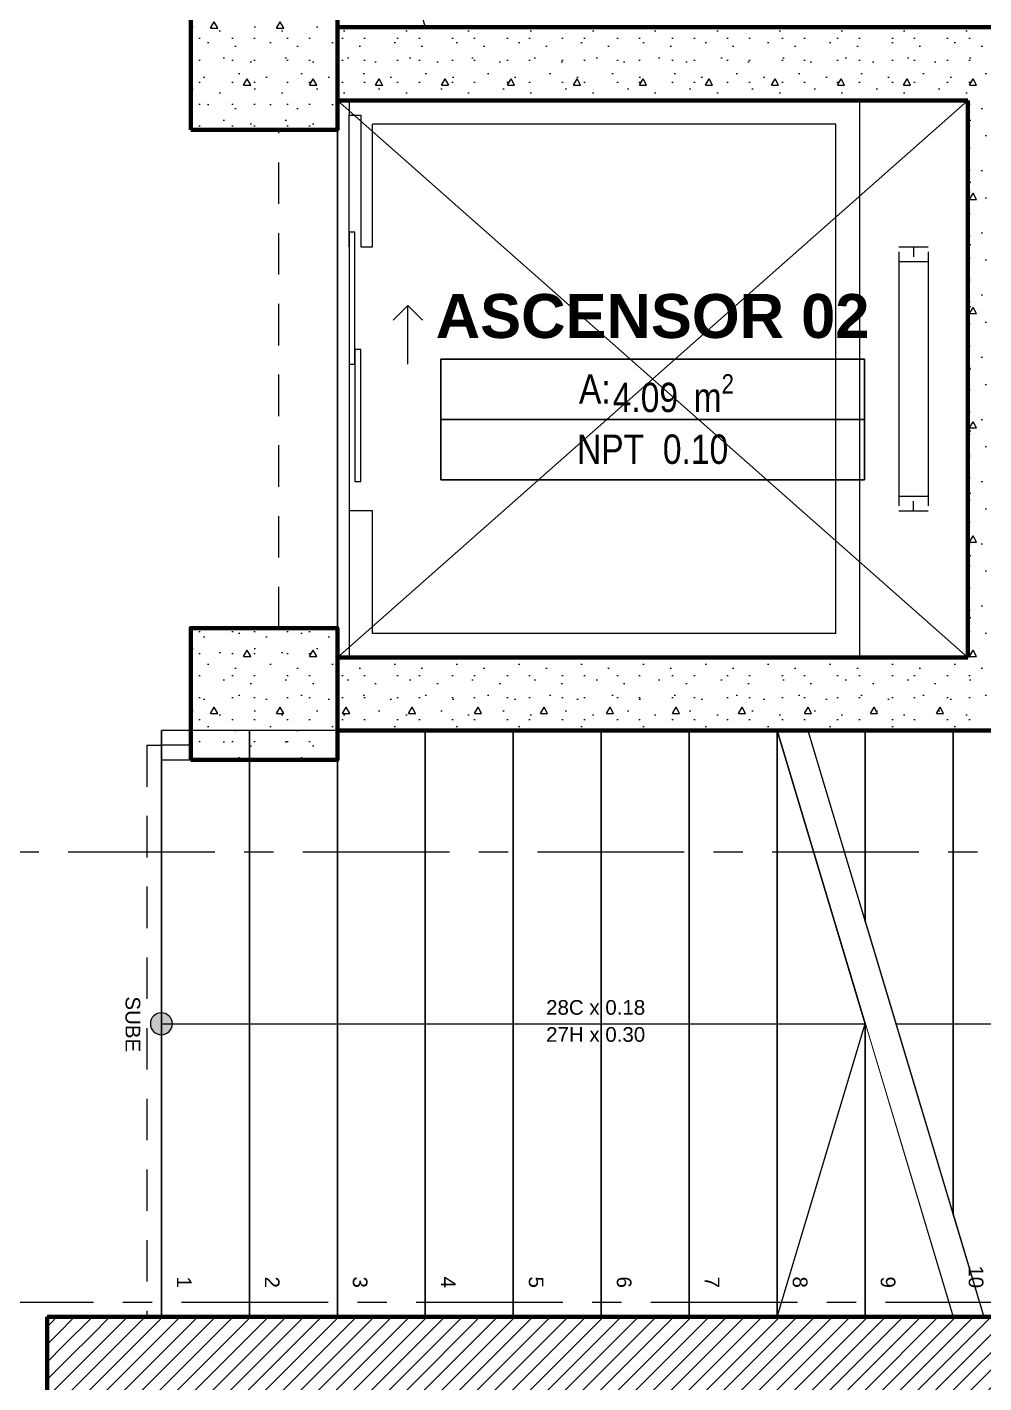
# Model space of a CAD drawing. Header units: inches. Extents: x -19 to 5698, y -728 to 92.
# Drawn here: x 45.612 to 48.874, y 20.125 to 24.75 of the extents above; entities that cross this region are included whole.
import ezdxf

# ---------------------------------------------------------------- set-up
doc = ezdxf.new("R2010")
doc.units = ezdxf.units.IN
doc.header["$MEASUREMENT"] = 0
doc.set_wipeout_variables(frame=1)
for name, pattern in [('ACAD_ISO04W100', [30, 24, -3, 0, -3]), ('Hidden Line', [0.195611, 0.141111, -0.0545]), ('Línea Oculta', [0.195611, 0.141111, -0.0545]), ('Punto & Raya', [0.65, 0.5, -0.075, 0, -0.075]), ('Rayas', [0.282222, 0.141111, -0.141111]), ('Wipeout_Contour', [1, 0, -1])]:
    doc.linetypes.add(name, pattern=pattern)
for name, color, linetype in [('02 _ ARQ _ ALB _ Ejes Generales', 251, 'Continuous'), ('02 _ ARQ _ ZON _ Espacio.3D', 7, 'Continuous'), ('08 _ STR _ EXT _ 06 Columnas', 7, 'Continuous'), ('08 _ STR _ EXT _ 07 Losa Aligerada', 7, 'Continuous'), ('08 _ STR _ EXT _ 09 Vigas', 251, 'Continuous'), ('08 _ STR _ EXT _ 10 Vereda Exterior', 7, 'Continuous'), ('08 _ STR _ EXT _ 11 Escaleras', 7, 'Continuous'), ('08 _ STR _ EXT _ 12 Ascensor', 7, 'Continuous'), ('Dibujo 2D - General', 7, 'Continuous'), ('Estructura - 04 MURO', 7, 'Continuous'), ('Interior - CIELO RASSO', 7, 'Continuous'), ('Interior - Mobiliario', 7, 'Continuous'), ('Marcador - Secciones', 7, 'Continuous')]:
    doc.layers.add(name, color=color, linetype=linetype)
doc.styles.add('Estilo_Generado_3', font='arial.ttf')
doc.styles.add('Estilo_Generado_8', font='arialbd.ttf')
doc.styles.add('Estilo_Generado_9', font='ARIALN.TTF')
pattern_1 = [(45, (0, 0), (-0.030052038, 0.030052038), [])]
pattern_2 = [(0, (0, 0), (0, 0.3897114), [0.024375, -0.200625]), (0, (0.1125, 0.19486), (0, 0.3897114), [0.024375, -0.200625]), (60, (0, 0), (-0.3375, 0.1948557), [0.024375, -0.200625]), (60, (0.225, 0), (-0.3375, 0.1948557), [0.024375, -0.200625]), (120, (0.02437, 0), (0.3375, 0.1948557), [0.024375, -0.200625]), (120, (0.24938, 0), (0.3375, 0.1948557), [0.024375, -0.200625]), (0, (0, 0.0375), (0, 0.075), [0, -0.075, 0, -0.1125]), (45, (0.0375, 0.0375), (-0.05303301, 0.05303301), [0, -0.05625, 0, -0.09375])]

msp = doc.modelspace()

# ---------------------------------------------------------------- hatches: boundary and pattern name
at = {"layer": '08 _ STR _ EXT _ 06 Columnas', "linetype": 'Continuous', "lineweight": 9}
h = msp.add_hatch(dxfattribs=at)
h.set_pattern_fill('HORMIGÓN_EN_MASA_0002', style=0, pattern_type=2)
h.set_pattern_definition(pattern_2)
h.paths.add_polyline_path([(46.17, 24.4), (46.67, 24.4), (46.67, 24.85), (46.17, 24.85)])
at = {"layer": '08 _ STR _ EXT _ 10 Vereda Exterior', "linetype": 'Continuous', "lineweight": 13}
h = msp.add_hatch(dxfattribs=at)
h.set_pattern_fill('RETÍCULA_100X100_0002', color=251, style=0, pattern_type=2)
h.set_pattern_definition([(360, (3.7574, 18.3027), (0, 2.53199), []), (90, (3.7574, 18.3027), (-3.6, 0), [])])
h.paths.add_polyline_path([(2.17, 3.6213), (4.2913, 1.5), (9.32, 1.5), (9.32, 6.5), (40.52, 6.5), (40.52, 1.5), (52.92, 1.5), (52.92, 19.0859), (51.57, 19.0859), (51.57, 7.2), (9.07, 7.2), (9.07, 7.85), (6.5201, 7.85, -0.414214), (6.2701, 8.1), (6.2701, 8.85, -0.414213), (6.5201, 9.1), (9.07, 9.1), (9.07, 12), (6.5201, 12, -0.414214), (6.2701, 12.25), (6.2701, 13, -0.414213), (6.5201, 13.25), (9.07, 13.25), (9.07, 16.15), (6.5201, 16.15, -0.414214), (6.2701, 16.4), (6.2701, 17.15, -0.414213), (6.5201, 17.4), (8.77, 17.4), (8.7706, 21.0499), (2.17, 21.0499)])
at = {"layer": '08 _ STR _ EXT _ 12 Ascensor', "linetype": 'Continuous', "lineweight": 9}
h = msp.add_hatch(dxfattribs=at)
h.set_pattern_fill('HORMIGÓN_EN_MASA_0002', color=250, style=0, pattern_type=2)
h.set_pattern_definition(pattern_2)
h.paths.add_polyline_path([(48.82, 24.75), (46.67, 24.75), (46.67, 24.5), (48.82, 24.5)])
h = msp.add_hatch(dxfattribs=at)
h.set_pattern_fill('HORMIGÓN_EN_MASA_0002', color=250, style=0, pattern_type=2)
h.set_pattern_definition(pattern_2)
h.paths.add_polyline_path([(48.82, 24.5), (49.07, 24.75), (48.82, 24.75)])
h = msp.add_hatch(dxfattribs=at)
h.set_pattern_fill('HORMIGÓN_EN_MASA_0002', color=250, style=0, pattern_type=2)
h.set_pattern_definition(pattern_2)
h.paths.add_polyline_path([(48.82, 24.5), (49.07, 24.5), (49.07, 24.75)])
h = msp.add_hatch(dxfattribs=at)
h.set_pattern_fill('HORMIGÓN_EN_MASA_0002', color=250, style=0, pattern_type=2)
h.set_pattern_definition(pattern_2)
h.paths.add_polyline_path([(48.82, 24.5), (48.82, 22.6), (49.07, 22.6), (49.07, 24.5)])

# ---------------------------------------------------------------- linework, layer by layer
at = {"layer": '02 _ ARQ _ ZON _ Espacio.3D', "color": 251, "linetype": 'Continuous', "lineweight": 13}
for p, q in [((48.4671, 23.6174), (47.023, 23.6174)), ((47.023, 23.6174), (47.023, 23.2057)), ((47.023, 23.6174), (48.4671, 23.6174)), ((47.023, 23.4116), (47.023, 23.6174)), ((48.4671, 23.2057), (48.4671, 23.6174)), ((48.4671, 23.6174), (48.4671, 23.4116)), ((48.4671, 23.4116), (47.023, 23.4116)), ((47.023, 23.4116), (48.4671, 23.4116)), ((47.023, 23.2057), (47.023, 23.4116)), ((48.4671, 23.4116), (48.4671, 23.2057)), ((47.023, 23.2057), (48.4671, 23.2057)), ((48.4671, 23.2057), (47.023, 23.2057))]:
    msp.add_line(p, q, dxfattribs=at)
at = {"layer": '02 _ ARQ _ ZON _ Espacio.3D', "color": 254, "linetype": 'Continuous', "lineweight": 0, "flags": 128}
msp.add_lwpolyline([(45.6803, 19.05), (45.6803, 20.35), (46.07, 20.35), (46.07, 22.35), (46.17, 22.35), (46.17, 22.7), (46.67, 22.7), (46.67, 24.4), (46.17, 24.4), (46.17, 24.85), (46.67, 24.85), (46.67, 24.75), (51.32, 24.75), (51.32, 26.4), (51.07, 26.4), (51.07, 27), (51.455, 27), (51.455, 29.7)], dxfattribs=at)
at = {"layer": '02 _ ARQ _ ZON _ Espacio.3D', "color": 255, "linetype": 'Continuous', "lineweight": 0, "flags": 128}
msp.add_lwpolyline([(46.67, 22.6), (48.82, 22.6), (48.82, 24.5), (46.67, 24.5)], close=True, dxfattribs=at)
at = {"layer": '08 _ STR _ EXT _ 06 Columnas', "color": 7, "linetype": 'Continuous', "lineweight": 80, "flags": 128}
msp.add_lwpolyline([(46.17, 24.4), (46.67, 24.4), (46.67, 24.85), (46.17, 24.85)], close=True, dxfattribs=at)
at = {"layer": '08 _ STR _ EXT _ 07 Losa Aligerada', "color": 7, "linetype": 'Rayas', "lineweight": 18, "flags": 128}
msp.add_lwpolyline([(8.17, 27.9392), (7.67, 27.9392), (7.67, 5.8), (25.2353, 5.8), (25.2353, 7.2), (30.4315, 7.2), (30.4315, 6.0005), (37.07, 6.0005), (37.07, 3.3753), (44.57, 3.3753), (44.57, 6.05), (52.32, 6.05), (52.32, 14.9999), (51.57, 14.9999), (51.57, 15.1499), (51.57, 15.7999), (51.57, 18.1001), (51.57, 18.1001), (51.57, 20.35), (46.67, 20.35), (46.67, 22.35), (46.67, 22.6), (46.67, 24.5), (46.67, 24.75), (46.67, 26.75), (51.57, 26.75), (51.57, 29.7), (51.57, 29.7), (51.57, 35.2005), (52.37, 35.2005), (52.52, 35.2005), (52.52, 41.1), (38.9553, 41.1), (38.9553, 40.8001), (34.0478, 40.8001), (34.0478, 40.5001), (23.37, 40.5001), (23.37, 43.8736), (16.2699, 43.8736), (16.2699, 39.9), (11.1201, 39.9), (11.1201, 40.95), (8.02, 40.95), (8.02, 37.7), (9.07, 37.7), (9.07, 33.9), (8.17, 33.9)], close=True, dxfattribs=at)
at = {"layer": '08 _ STR _ EXT _ 07 Losa Aligerada', "color": 7, "linetype": 'Continuous', "lineweight": 18, "flags": 128}
msp.add_lwpolyline([(46.67, 22.6), (48.82, 22.6), (48.82, 24.5), (46.67, 24.5)], close=True, dxfattribs=at)
at = {"layer": '08 _ STR _ EXT _ 09 Vigas', "color": 251, "linetype": 'Hidden Line', "lineweight": 13, "true_color": 0x636466}
for p, q in [((46.47, 22.7), (46.47, 24.4)), ((46.67, 24.4), (46.47, 24.4)), ((46.67, 22.7), (46.67, 24.4)), ((46.67, 22.7), (46.47, 22.7))]:
    msp.add_line(p, q, dxfattribs=at)
at = {"layer": '08 _ STR _ EXT _ 11 Escaleras', "color": 161, "linetype": 'ACAD_ISO04W100', "lineweight": 13}
msp.add_line((46.67, 25.75), (46.97, 24.75), dxfattribs=at)
at = {"layer": '08 _ STR _ EXT _ 12 Ascensor', "color": 7, "linetype": 'Continuous', "lineweight": 80, "flags": 128}
for points in [[(48.82, 24.75), (46.67, 24.75)], [(46.67, 24.75), (46.67, 24.5)], [(49.07, 24.75), (48.82, 24.75)], [(46.67, 24.5), (48.82, 24.5)], [(48.82, 24.5), (48.82, 22.6)], [(48.82, 22.6), (46.67, 22.6)]]:
    msp.add_lwpolyline(points, dxfattribs=at)
at = {"layer": 'Dibujo 2D - General', "color": 250, "linetype": 'Continuous', "lineweight": 9}
for p, q in [((46.67, 22.6), (48.82, 24.5)), ((48.82, 22.6), (46.67, 24.5))]:
    msp.add_line(p, q, dxfattribs=at)
at = {"layer": 'Interior - Mobiliario', "color": 162, "linetype": 'Continuous', "lineweight": 20}
for p, q in [((46.71, 24.499), (46.71, 24.45)), ((46.71, 24.499), (48.45, 24.499)), ((48.45, 24.499), (48.45, 22.601)), ((46.71, 24.45), (46.75, 24.45)), ((46.71, 24), (46.71, 24.45)), ((46.75, 24.45), (46.75, 24)), ((46.79, 24), (46.79, 24.419)), ((48.37, 24.419), (46.79, 24.419)), ((48.37, 22.681), (48.37, 24.419)), ((46.71, 24), (46.71, 23.1)), ((46.75, 24), (46.79, 24)), ((48.585, 24), (48.685, 24)), ((48.585, 23.9833), (48.585, 23.1167)), ((48.635, 24), (48.635, 23.9667)), ((48.685, 23.9833), (48.685, 23.1167)), ((48.585, 23.95), (48.685, 23.95)), ((48.585, 23.15), (48.685, 23.15)), ((48.635, 23.1), (48.635, 23.1333)), ((46.79, 23.1), (46.71, 23.1)), ((46.71, 23.1), (46.71, 22.601)), ((46.79, 22.681), (46.79, 23.1)), ((48.585, 23.1), (48.685, 23.1)), ((48.37, 22.681), (46.79, 22.681)), ((46.71, 22.601), (48.45, 22.601))]:
    msp.add_line(p, q, dxfattribs=at)
at = {"layer": 'Interior - Mobiliario', "color": 165, "linetype": 'Continuous', "lineweight": 15}
for p, q in [((46.91, 23.8), (46.86, 23.75)), ((46.91, 23.6), (46.91, 23.8)), ((46.91, 23.8), (46.96, 23.75))]:
    msp.add_line(p, q, dxfattribs=at)
at = {"layer": 'Interior - Mobiliario', "color": 162, "linetype": 'Continuous', "lineweight": 20, "flags": 128}
for points in [[(46.71, 24.05), (46.71, 23.6), (46.73, 23.6), (46.73, 24.05)], [(46.73, 23.65), (46.73, 23.2), (46.75, 23.2), (46.75, 23.65)]]:
    msp.add_lwpolyline(points, close=True, dxfattribs=at)

# ---------------------------------------------------------------- texts
at = {"layer": '02 _ ARQ _ ZON _ Espacio.3D', "color": 251, "lineweight": 25, "attachment_point": 2}
for s, insert, char_height, style in [('\\A1;{\\pqc;\\pt0;\\fArial|b1|i0|c0|p34;}', (48.4671, 23.8737), 0.15, 'Estilo_Generado_8'), ('\\A1;{\\pqc;\\pt0;\\fArial|b1|i0|c0|p34;ASCENSOR 02}', (47.745, 23.8395), 0.15, 'Estilo_Generado_8'), ('\\A1;{\\pqc;\\pt0;\\fArial Narrow|b0|i0|c0|p34;A: }', (47.5479, 23.5656), 0.1, 'Estilo_Generado_9'), ('\\A1;{\\pqc;\\pt0,0.3;\\fArial Narrow|b0|i0|c0|p34;4.09\\fArial Narrow|b0|i0|c0|p34;\\A1{\\H.66x;\\S^  ;}\\fArial Narrow|b0|i0|c0|p34; m\\fArial Narrow|b0|i0|c0|p34;\\A1{\\H.66x;\\S2^  ;}}', (47.8156, 23.566), 0.1, 'Estilo_Generado_9'), ('\\A1;{\\pqc;\\pt0;\\fArial Narrow|b0|i0|c0|p34;}', (47.4852, 23.391), 0.1, 'Estilo_Generado_9'), ('\\A1;{\\pqc;\\pt0;\\fArial Narrow|b0|i0|c0|p34;NPT  0.10}', (47.745, 23.3601), 0.1, 'Estilo_Generado_9')]:
    msp.add_mtext(s, dxfattribs=dict(at, insert=insert, char_height=char_height, style=style))
at = {"layer": '08 _ STR _ EXT _ 11 Escaleras', "color": 161, "lineweight": 13, "insert": (45.9725, 21.4433), "char_height": 0.05, "attachment_point": 4, "rotation": 270, "style": 'Estilo_Generado_3'}
msp.add_mtext('\\A1;{\\pql;\\fArial|b0|i0|c0|p34;SUBE}', dxfattribs=at)

# ---------------------------------------------------------------- next in the draw order: wipeouts: each hides what was drawn before it
at = {"color": 254, "linetype": 'Wipeout_Contour', "lineweight": 0, "ltscale": 207.698392}
msp.add_wipeout([(46.07, 22.35), (46.07, 20.35), (48.77, 20.35), (48.17, 22.35)], dxfattribs=at).dxf.layer = '08 _ STR _ EXT _ 11 Escaleras'
at = {"color": 254, "linetype": 'Wipeout_Contour', "lineweight": 0, "ltscale": 150.217915}
msp.add_wipeout([(45.8303, 20.1), (45.6803, 20.35), (45.6803, 20.1)], dxfattribs=at).dxf.layer = 'Estructura - 04 MURO'

# ---------------------------------------------------------------- next in the draw order: hatches: boundary and pattern name
at = {"layer": 'Estructura - 04 MURO', "linetype": 'Continuous', "lineweight": 5}
h = msp.add_hatch(dxfattribs=at)
h.set_pattern_fill('LADRILLO_COMÚN_0002', color=250, style=0, pattern_type=2)
h.set_pattern_definition(pattern_1)
h.paths.add_polyline_path([(45.8303, 20.1), (45.6803, 20.35), (45.6803, 20.1)])

# ---------------------------------------------------------------- next in the draw order: linework, layer by layer
at = {"layer": '08 _ STR _ EXT _ 11 Escaleras', "color": 161, "linetype": 'Continuous', "lineweight": 13}
for p, q in [((48.17, 22.35), (46.07, 22.35)), ((46.07, 22.35), (46.07, 20.35)), ((46.07, 20.35), (48.77, 20.35))]:
    msp.add_line(p, q, dxfattribs=at)

# ---------------------------------------------------------------- next in the draw order: wipeouts: each hides what was drawn before it
at = {"color": 254, "linetype": 'Wipeout_Contour', "lineweight": 0, "ltscale": 203.676303}
msp.add_wipeout([(46.07, 22.35), (46.07, 20.35), (46.37, 20.35), (46.37, 22.35)], dxfattribs=at).dxf.layer = '08 _ STR _ EXT _ 11 Escaleras'

# ---------------------------------------------------------------- next in the draw order: hatches: boundary and pattern name
at = {"layer": '08 _ STR _ EXT _ 11 Escaleras', "linetype": 'Continuous', "lineweight": 13}
msp.add_hatch(color=161, dxfattribs=at).paths.add_polyline_path([(46.07, 21.3125, 1), (46.07, 21.3875, 1)])

# ---------------------------------------------------------------- next in the draw order: linework, layer by layer
at = {"layer": '08 _ STR _ EXT _ 11 Escaleras', "color": 167, "linetype": 'Continuous', "lineweight": 18}
for p, q in [((46.07, 22.35), (46.07, 20.35)), ((46.37, 22.35), (46.07, 22.35)), ((46.37, 20.35), (46.37, 22.35)), ((46.07, 20.35), (46.37, 20.35))]:
    msp.add_line(p, q, dxfattribs=at)
at = {"layer": '08 _ STR _ EXT _ 11 Escaleras', "color": 167, "linetype": 'Continuous', "lineweight": 18, "flags": 128}
msp.add_lwpolyline([(46.07, 21.3125, 1), (46.07, 21.3875, 1)], format="xyb", close=True, dxfattribs=at)
at = {"layer": 'Interior - CIELO RASSO', "color": 251, "linetype": 'Línea Oculta', "lineweight": 13, "flags": 128}
for points in [[(46.02, 22.3), (46.07, 22.3)], [(46.17, 22.3), (46.07, 22.3)], [(46.07, 22.25), (46.17, 22.25)]]:
    msp.add_lwpolyline(points, dxfattribs=at)

# ---------------------------------------------------------------- next in the draw order: texts
at = {"layer": '08 _ STR _ EXT _ 11 Escaleras', "color": 161, "lineweight": 13, "insert": (46.1479, 20.4879), "char_height": 0.05, "attachment_point": 4, "rotation": 270, "style": 'Estilo_Generado_3'}
msp.add_mtext('\\A1;{\\pql;\\fArial|b0|i0|c0|p34;1}', dxfattribs=at)

# ---------------------------------------------------------------- next in the draw order: wipeouts: each hides what was drawn before it
at = {"color": 254, "linetype": 'Wipeout_Contour', "lineweight": 0, "ltscale": 204.766323}
msp.add_wipeout([(46.37, 22.35), (46.37, 20.35), (46.67, 20.35), (46.67, 22.35)], dxfattribs=at).dxf.layer = '08 _ STR _ EXT _ 11 Escaleras'

# ---------------------------------------------------------------- next in the draw order: linework, layer by layer
at = {"layer": '08 _ STR _ EXT _ 11 Escaleras', "color": 167, "linetype": 'Continuous', "lineweight": 18}
for p, q in [((46.37, 22.35), (46.37, 20.35)), ((46.67, 22.35), (46.37, 22.35)), ((46.67, 20.35), (46.67, 22.35)), ((46.07, 21.35), (46.37, 21.35)), ((46.37, 20.35), (46.67, 20.35))]:
    msp.add_line(p, q, dxfattribs=at)

# ---------------------------------------------------------------- next in the draw order: texts
at = {"layer": '08 _ STR _ EXT _ 11 Escaleras', "color": 161, "lineweight": 13, "insert": (46.4479, 20.4879), "char_height": 0.05, "attachment_point": 4, "rotation": 270, "style": 'Estilo_Generado_3'}
msp.add_mtext('\\A1;{\\pql;\\fArial|b0|i0|c0|p34;2}', dxfattribs=at)

# ---------------------------------------------------------------- next in the draw order: wipeouts: each hides what was drawn before it
at = {"color": 254, "linetype": 'Wipeout_Contour', "lineweight": 0, "ltscale": 205.857565}
msp.add_wipeout([(46.67, 22.35), (46.67, 20.35), (46.97, 20.35), (46.97, 22.35)], dxfattribs=at).dxf.layer = '08 _ STR _ EXT _ 11 Escaleras'

# ---------------------------------------------------------------- next in the draw order: hatches: boundary and pattern name
at = {"layer": '08 _ STR _ EXT _ 06 Columnas', "linetype": 'Continuous', "lineweight": 9}
h = msp.add_hatch(dxfattribs=at)
h.set_pattern_fill('HORMIGÓN_EN_MASA_0002', style=0, pattern_type=2)
h.set_pattern_definition(pattern_2)
h.paths.add_polyline_path([(46.17, 22.25), (46.67, 22.25), (46.67, 22.7), (46.17, 22.7)])

# ---------------------------------------------------------------- next in the draw order: linework, layer by layer
at = {"layer": '08 _ STR _ EXT _ 06 Columnas', "color": 7, "linetype": 'Continuous', "lineweight": 80, "flags": 128}
msp.add_lwpolyline([(46.17, 22.25), (46.67, 22.25), (46.67, 22.7), (46.17, 22.7)], close=True, dxfattribs=at)
at = {"layer": '08 _ STR _ EXT _ 11 Escaleras', "color": 167, "linetype": 'Continuous', "lineweight": 18}
for p, q in [((46.67, 22.35), (46.67, 20.35)), ((46.97, 22.35), (46.67, 22.35)), ((46.97, 20.35), (46.97, 22.35)), ((46.67, 20.35), (46.97, 20.35))]:
    msp.add_line(p, q, dxfattribs=at)
at = {"layer": '08 _ STR _ EXT _ 12 Ascensor', "color": 7, "linetype": 'Continuous', "lineweight": 80, "flags": 128}
msp.add_lwpolyline([(46.67, 22.35), (46.67, 22.6)], dxfattribs=at)

# ---------------------------------------------------------------- next in the draw order: texts
at = {"layer": '08 _ STR _ EXT _ 11 Escaleras', "color": 161, "lineweight": 13, "insert": (46.7474, 20.4879), "char_height": 0.05, "attachment_point": 4, "rotation": 270, "style": 'Estilo_Generado_3'}
msp.add_mtext('\\A1;{\\pql;\\fArial|b0|i0|c0|p34;3}', dxfattribs=at)

# ---------------------------------------------------------------- next in the draw order: wipeouts: each hides what was drawn before it
at = {"color": 254, "linetype": 'Wipeout_Contour', "lineweight": 0, "ltscale": 206.950009}
msp.add_wipeout([(46.97, 22.35), (46.97, 20.35), (47.27, 20.35), (47.27, 22.35)], dxfattribs=at).dxf.layer = '08 _ STR _ EXT _ 11 Escaleras'

# ---------------------------------------------------------------- next in the draw order: linework, layer by layer
at = {"layer": '08 _ STR _ EXT _ 11 Escaleras', "color": 167, "linetype": 'Continuous', "lineweight": 18}
for p, q in [((46.97, 22.35), (46.97, 20.35)), ((47.27, 22.35), (46.97, 22.35)), ((47.27, 20.35), (47.27, 22.35)), ((46.97, 20.35), (47.27, 20.35))]:
    msp.add_line(p, q, dxfattribs=at)

# ---------------------------------------------------------------- next in the draw order: texts
at = {"layer": '08 _ STR _ EXT _ 11 Escaleras', "color": 161, "lineweight": 13, "insert": (47.0479, 20.4879), "char_height": 0.05, "attachment_point": 4, "rotation": 270, "style": 'Estilo_Generado_3'}
msp.add_mtext('\\A1;{\\pql;\\fArial|b0|i0|c0|p34;4}', dxfattribs=at)

# ---------------------------------------------------------------- next in the draw order: wipeouts: each hides what was drawn before it
at = {"color": 254, "linetype": 'Wipeout_Contour', "lineweight": 0, "ltscale": 208.043638}
msp.add_wipeout([(47.57, 22.35), (47.27, 22.35), (47.27, 20.35), (47.57, 20.35)], dxfattribs=at).dxf.layer = '08 _ STR _ EXT _ 11 Escaleras'

# ---------------------------------------------------------------- next in the draw order: linework, layer by layer
at = {"layer": '08 _ STR _ EXT _ 11 Escaleras', "color": 167, "linetype": 'Continuous', "lineweight": 18}
for p, q in [((47.27, 22.35), (47.27, 20.35)), ((47.57, 22.35), (47.27, 22.35)), ((47.57, 20.35), (47.57, 22.35)), ((47.27, 20.35), (47.57, 20.35))]:
    msp.add_line(p, q, dxfattribs=at)

# ---------------------------------------------------------------- next in the draw order: texts
at = {"layer": '08 _ STR _ EXT _ 11 Escaleras', "color": 161, "lineweight": 13, "insert": (47.3475, 20.4879), "char_height": 0.05, "attachment_point": 4, "rotation": 270, "style": 'Estilo_Generado_3'}
msp.add_mtext('\\A1;{\\pql;\\fArial|b0|i0|c0|p34;5}', dxfattribs=at)

# ---------------------------------------------------------------- next in the draw order: wipeouts: each hides what was drawn before it
at = {"color": 254, "linetype": 'Wipeout_Contour', "lineweight": 0, "ltscale": 209.138432}
msp.add_wipeout([(47.87, 22.35), (47.57, 22.35), (47.57, 20.35), (47.87, 20.35)], dxfattribs=at).dxf.layer = '08 _ STR _ EXT _ 11 Escaleras'

# ---------------------------------------------------------------- next in the draw order: linework, layer by layer
at = {"layer": '08 _ STR _ EXT _ 11 Escaleras', "color": 167, "linetype": 'Continuous', "lineweight": 18}
for p, q in [((47.57, 22.35), (47.57, 20.35)), ((47.87, 22.35), (47.57, 22.35)), ((47.87, 20.35), (47.87, 22.35)), ((47.57, 20.35), (47.87, 20.35))]:
    msp.add_line(p, q, dxfattribs=at)

# ---------------------------------------------------------------- next in the draw order: texts
at = {"layer": '08 _ STR _ EXT _ 11 Escaleras', "color": 161, "lineweight": 13, "char_height": 0.05, "style": 'Estilo_Generado_3'}
for s, insert, attachment_point in [('\\A1;{\\pqc;\\pt0,3.55;\\fArial|b0|i0|c0|p34;28C x \\fArial|b0|i0|c0|p34;0.18\\fArial|b0|i0|c0|p34;\\A1{\\H.66x;\\S^  ;}\\fArial|b0|i0|c0|p34;\\fArial|b0|i0|c0|p34;\\fArial|b0|i0|c0|p34;\\fArial|b0|i0|c0|p34;\\A1{\\H.66x;\\S^  ;}\\fArial|b0|i0|c0|p34;\\fArial|b0|i0|c0|p34;\\fArial|b0|i0|c0|p34;\\fArial|b0|i0|c0|p34;\\A1{\\H.66x;\\S^  ;}\\fArial|b0|i0|c0|p34;}', (47.57, 21.3663), 8), ('\\A1;{\\pqc;\\pt0,3.55;\\fArial|b0|i0|c0|p34;27H x \\fArial|b0|i0|c0|p34;0.30\\fArial|b0|i0|c0|p34;\\A1{\\H.66x;\\S^  ;}\\fArial|b0|i0|c0|p34;\\fArial|b0|i0|c0|p34;\\fArial|b0|i0|c0|p34;\\fArial|b0|i0|c0|p34;\\A1{\\H.66x;\\S^  ;}\\fArial|b0|i0|c0|p34;\\fArial|b0|i0|c0|p34;\\fArial|b0|i0|c0|p34;\\fArial|b0|i0|c0|p34;\\A1{\\H.66x;\\S^  ;}\\fArial|b0|i0|c0|p34;}', (47.57, 21.3386), 2)]:
    msp.add_mtext(s, dxfattribs=dict(at, insert=insert, attachment_point=attachment_point))
at = {"layer": '08 _ STR _ EXT _ 11 Escaleras', "color": 161, "lineweight": 13, "insert": (47.6475, 20.4879), "char_height": 0.05, "attachment_point": 4, "rotation": 270, "style": 'Estilo_Generado_3'}
msp.add_mtext('\\A1;{\\pql;\\fArial|b0|i0|c0|p34;6}', dxfattribs=at)

# ---------------------------------------------------------------- next in the draw order: wipeouts: each hides what was drawn before it
at = {"color": 254, "linetype": 'Wipeout_Contour', "lineweight": 0, "ltscale": 210.234373}
msp.add_wipeout([(47.87, 20.35), (48.17, 20.35), (48.17, 22.35), (47.87, 22.35)], dxfattribs=at).dxf.layer = '08 _ STR _ EXT _ 11 Escaleras'

# ---------------------------------------------------------------- next in the draw order: linework, layer by layer
at = {"layer": '08 _ STR _ EXT _ 11 Escaleras', "color": 167, "linetype": 'Continuous', "lineweight": 18}
for p, q in [((47.87, 22.35), (47.87, 20.35)), ((48.17, 22.35), (47.87, 22.35)), ((48.17, 20.35), (48.17, 22.35)), ((47.87, 20.35), (48.17, 20.35))]:
    msp.add_line(p, q, dxfattribs=at)

# ---------------------------------------------------------------- next in the draw order: texts
at = {"layer": '08 _ STR _ EXT _ 11 Escaleras', "color": 161, "lineweight": 13, "insert": (47.9479, 20.4879), "char_height": 0.05, "attachment_point": 4, "rotation": 270, "style": 'Estilo_Generado_3'}
msp.add_mtext('\\A1;{\\pql;\\fArial|b0|i0|c0|p34;7}', dxfattribs=at)

# ---------------------------------------------------------------- next in the draw order: wipeouts: each hides what was drawn before it
at = {"color": 254, "linetype": 'Wipeout_Contour', "lineweight": 0, "ltscale": 210.718963}
msp.add_wipeout([(48.17, 22.35), (48.17, 20.35), (48.47, 20.35), (48.47, 21.35)], dxfattribs=at).dxf.layer = '08 _ STR _ EXT _ 11 Escaleras'

# ---------------------------------------------------------------- next in the draw order: linework, layer by layer
at = {"layer": '08 _ STR _ EXT _ 11 Escaleras', "color": 167, "linetype": 'Continuous', "lineweight": 18}
for p, q in [((48.17, 22.35), (48.17, 20.35)), ((48.47, 20.35), (48.47, 21.35)), ((48.17, 20.35), (48.47, 20.35))]:
    msp.add_line(p, q, dxfattribs=at)

# ---------------------------------------------------------------- next in the draw order: texts
at = {"layer": '08 _ STR _ EXT _ 11 Escaleras', "color": 161, "lineweight": 13, "insert": (48.2475, 20.4879), "char_height": 0.05, "attachment_point": 4, "rotation": 270, "style": 'Estilo_Generado_3'}
msp.add_mtext('\\A1;{\\pql;\\fArial|b0|i0|c0|p34;8}', dxfattribs=at)

# ---------------------------------------------------------------- next in the draw order: wipeouts: each hides what was drawn before it
at = {"color": 254, "linetype": 'Wipeout_Contour', "lineweight": 0, "ltscale": 159.429791}
msp.add_wipeout([(48.47, 22.35), (48.2744, 22.35), (48.47, 21.698)], dxfattribs=at).dxf.layer = '08 _ STR _ EXT _ 11 Escaleras'

# ---------------------------------------------------------------- next in the draw order: linework, layer by layer
at = {"layer": '08 _ STR _ EXT _ 11 Escaleras', "color": 161, "linetype": 'ACAD_ISO04W100', "lineweight": 13}
for p, q in [((48.47, 22.35), (48.2744, 22.35)), ((48.47, 21.698), (48.47, 22.35))]:
    msp.add_line(p, q, dxfattribs=at)

# ---------------------------------------------------------------- next in the draw order: wipeouts: each hides what was drawn before it
at = {"color": 254, "linetype": 'Wipeout_Contour', "lineweight": 0, "ltscale": 158.638742}
msp.add_wipeout([(48.47, 21.35), (48.47, 20.35), (48.77, 20.35)], dxfattribs=at).dxf.layer = '08 _ STR _ EXT _ 11 Escaleras'

# ---------------------------------------------------------------- next in the draw order: linework, layer by layer
at = {"layer": '08 _ STR _ EXT _ 11 Escaleras', "color": 167, "linetype": 'Continuous', "lineweight": 18}
for p, q in [((48.47, 21.35), (48.47, 20.35)), ((48.47, 20.35), (48.77, 20.35))]:
    msp.add_line(p, q, dxfattribs=at)

# ---------------------------------------------------------------- next in the draw order: texts
at = {"layer": '08 _ STR _ EXT _ 11 Escaleras', "color": 161, "lineweight": 13, "insert": (48.5475, 20.4879), "char_height": 0.05, "attachment_point": 4, "rotation": 270, "style": 'Estilo_Generado_3'}
msp.add_mtext('\\A1;{\\pql;\\fArial|b0|i0|c0|p34;9}', dxfattribs=at)

# ---------------------------------------------------------------- next in the draw order: wipeouts: each hides what was drawn before it
at = {"color": 254, "linetype": 'Wipeout_Contour', "lineweight": 0, "ltscale": 213.348297}
msp.add_wipeout([(48.77, 22.35), (48.47, 22.35), (48.47, 21.698), (48.77, 20.698)], dxfattribs=at).dxf.layer = '08 _ STR _ EXT _ 11 Escaleras'

# ---------------------------------------------------------------- next in the draw order: linework, layer by layer
at = {"layer": '08 _ STR _ EXT _ 11 Escaleras', "color": 167, "linetype": 'Continuous', "lineweight": 18}
for p, q in [((48.47, 21.35), (48.17, 22.35)), ((46.37, 21.35), (48.47, 21.35)), ((48.17, 20.35), (48.47, 21.35))]:
    msp.add_line(p, q, dxfattribs=at)
at = {"layer": '08 _ STR _ EXT _ 11 Escaleras', "color": 161, "linetype": 'ACAD_ISO04W100', "lineweight": 13}
for p, q in [((48.47, 22.35), (48.47, 21.698)), ((48.77, 22.35), (48.47, 22.35)), ((48.77, 20.698), (48.77, 22.35))]:
    msp.add_line(p, q, dxfattribs=at)

# ---------------------------------------------------------------- next in the draw order: wipeouts: each hides what was drawn before it
at = {"color": 254, "linetype": 'Wipeout_Contour', "lineweight": 0, "ltscale": 266.623761}
msp.add_wipeout([(48.77, 22.35), (48.77, 20.698), (48.8744, 20.35), (49.07, 20.35), (49.07, 22.35)], dxfattribs=at).dxf.layer = '08 _ STR _ EXT _ 11 Escaleras'

# ---------------------------------------------------------------- next in the draw order: hatches: boundary and pattern name
at = {"layer": '08 _ STR _ EXT _ 12 Ascensor', "linetype": 'Continuous', "lineweight": 9}
h = msp.add_hatch(dxfattribs=at)
h.set_pattern_fill('HORMIGÓN_EN_MASA_0002', color=250, style=0, pattern_type=2)
h.set_pattern_definition(pattern_2)
h.paths.add_polyline_path([(48.82, 22.6), (46.67, 22.6), (46.67, 22.35), (48.82, 22.35)])
h = msp.add_hatch(dxfattribs=at)
h.set_pattern_fill('HORMIGÓN_EN_MASA_0002', color=250, style=0, pattern_type=2)
h.set_pattern_definition(pattern_2)
h.paths.add_polyline_path([(48.82, 22.6), (49.07, 22.35), (49.07, 22.6)])
h = msp.add_hatch(dxfattribs=at)
h.set_pattern_fill('HORMIGÓN_EN_MASA_0002', color=250, style=0, pattern_type=2)
h.set_pattern_definition(pattern_2)
h.paths.add_polyline_path([(48.82, 22.35), (49.07, 22.35), (48.82, 22.6)])

# ---------------------------------------------------------------- next in the draw order: linework, layer by layer
at = {"layer": '02 _ ARQ _ ALB _ Ejes Generales', "color": 251, "linetype": 'Punto & Raya', "lineweight": 13, "true_color": 0x636466}
for p, q in [((43.7385, 20.4), (49.7385, 20.4)), ((48.57, 20.4), (54.57, 20.4))]:
    msp.add_line(p, q, dxfattribs=at)
at = {"layer": '08 _ STR _ EXT _ 11 Escaleras', "color": 167, "linetype": 'Continuous', "lineweight": 18}
msp.add_line((48.17, 22.35), (48.77, 20.35), dxfattribs=at)
at = {"layer": '08 _ STR _ EXT _ 11 Escaleras', "color": 161, "linetype": 'ACAD_ISO04W100', "lineweight": 13}
for p, q in [((48.2744, 22.35), (48.8744, 20.35)), ((48.77, 22.35), (48.77, 20.698)), ((49.07, 22.35), (48.77, 22.35)), ((48.5744, 21.35), (49.07, 21.35))]:
    msp.add_line(p, q, dxfattribs=at)
at = {"layer": '08 _ STR _ EXT _ 12 Ascensor', "color": 7, "linetype": 'Continuous', "lineweight": 80, "flags": 128}
msp.add_lwpolyline([(46.67, 22.35), (49.07, 22.35)], dxfattribs=at)
at = {"layer": 'Marcador - Secciones', "color": 251, "linetype": 'Punto & Raya', "lineweight": 13, "true_color": 0x636466}
msp.add_line((28.9526, 21.9367), (56.7072, 21.9367), dxfattribs=at)

# ---------------------------------------------------------------- next in the draw order: texts
at = {"layer": '08 _ STR _ EXT _ 11 Escaleras', "color": 161, "lineweight": 13, "insert": (48.8475, 20.5259), "char_height": 0.05, "attachment_point": 4, "rotation": 270, "style": 'Estilo_Generado_3'}
msp.add_mtext('\\A1;{\\pql;\\fArial|b0|i0|c0|p34;10}', dxfattribs=at)

# ---------------------------------------------------------------- next in the draw order: wipeouts: each hides what was drawn before it
at = {"color": 254, "linetype": 'Wipeout_Contour', "lineweight": 0, "ltscale": 210.020006}
msp.add_wipeout([(45.8303, 20.1), (51.07, 20.1), (51.07, 20.35), (45.8303, 20.35)], dxfattribs=at).dxf.layer = 'Estructura - 04 MURO'

# ---------------------------------------------------------------- next in the draw order: hatches: boundary and pattern name
at = {"layer": 'Estructura - 04 MURO', "linetype": 'Continuous', "lineweight": 5}
h = msp.add_hatch(dxfattribs=at)
h.set_pattern_fill('LADRILLO_COMÚN_0002', color=250, style=0, pattern_type=2)
h.set_pattern_definition(pattern_1)
h.paths.add_polyline_path([(45.8303, 20.1), (51.07, 20.1), (51.07, 20.35), (45.8303, 20.35)])

# ---------------------------------------------------------------- next in the draw order: linework, layer by layer
at = {"layer": 'Interior - CIELO RASSO', "color": 251, "linetype": 'Línea Oculta', "lineweight": 13, "flags": 128}
for points in [[(46.02, 22.3), (46.02, 20.35)], [(46.07, 20.35), (46.07, 22.25)], [(46.07, 20.35), (46.02, 20.35)]]:
    msp.add_lwpolyline(points, dxfattribs=at)

# ---------------------------------------------------------------- next in the draw order: wipeouts: each hides what was drawn before it
at = {"color": 254, "linetype": 'Wipeout_Contour', "lineweight": 0, "ltscale": 149.945834}
msp.add_wipeout([(45.8303, 20.35), (45.6803, 20.35), (45.8303, 20.1)], dxfattribs=at).dxf.layer = 'Estructura - 04 MURO'

# ---------------------------------------------------------------- next in the draw order: hatches: boundary and pattern name
at = {"layer": 'Estructura - 04 MURO', "linetype": 'Continuous', "lineweight": 5}
h = msp.add_hatch(dxfattribs=at)
h.set_pattern_fill('LADRILLO_COMÚN_0002', color=250, style=0, pattern_type=2)
h.set_pattern_definition(pattern_1)
h.paths.add_polyline_path([(45.8303, 20.35), (45.6803, 20.35), (45.8303, 20.1)])

# ---------------------------------------------------------------- next in the draw order: linework, layer by layer
at = {"layer": 'Estructura - 04 MURO', "color": 7, "linetype": 'Continuous', "lineweight": 80, "flags": 128}
for points in [[(45.6803, 20.35), (45.6803, 20.1)], [(51.07, 20.35), (45.6803, 20.35)]]:
    msp.add_lwpolyline(points, dxfattribs=at)

doc.saveas('drawing.dxf')
